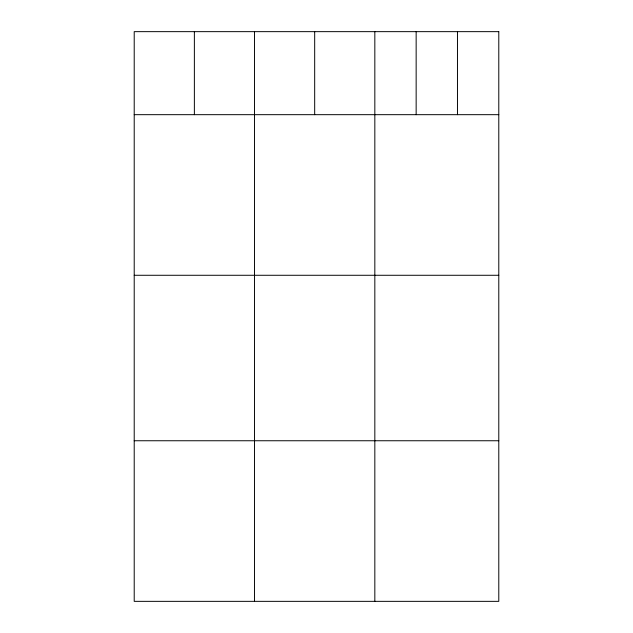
<?xml version="1.0" encoding="UTF-8"?>
<svg xmlns="http://www.w3.org/2000/svg" width="633" height="633" viewBox="0 0 633 633"><rect width="100%" height="100%" fill="white"/><g stroke="black" fill="none" stroke-linecap="round" stroke-linejoin="round"><path stroke-width="0.95" d="M134.212 114.676L498.788 114.676M134.212 275.276L498.788 275.276M134.212 440.75L498.788 440.75M457.469 31.65L457.469 114.676M416.15 31.65L416.15 114.676M374.831 31.65L374.831 601.35M314.68 31.65L314.68 114.676M254.521 31.65L254.521 601.35M194.371 31.65L194.371 114.676M498.788 31.65L134.212 31.65L134.212 601.35L498.788 601.35L498.788 31.65"/></g></svg>
